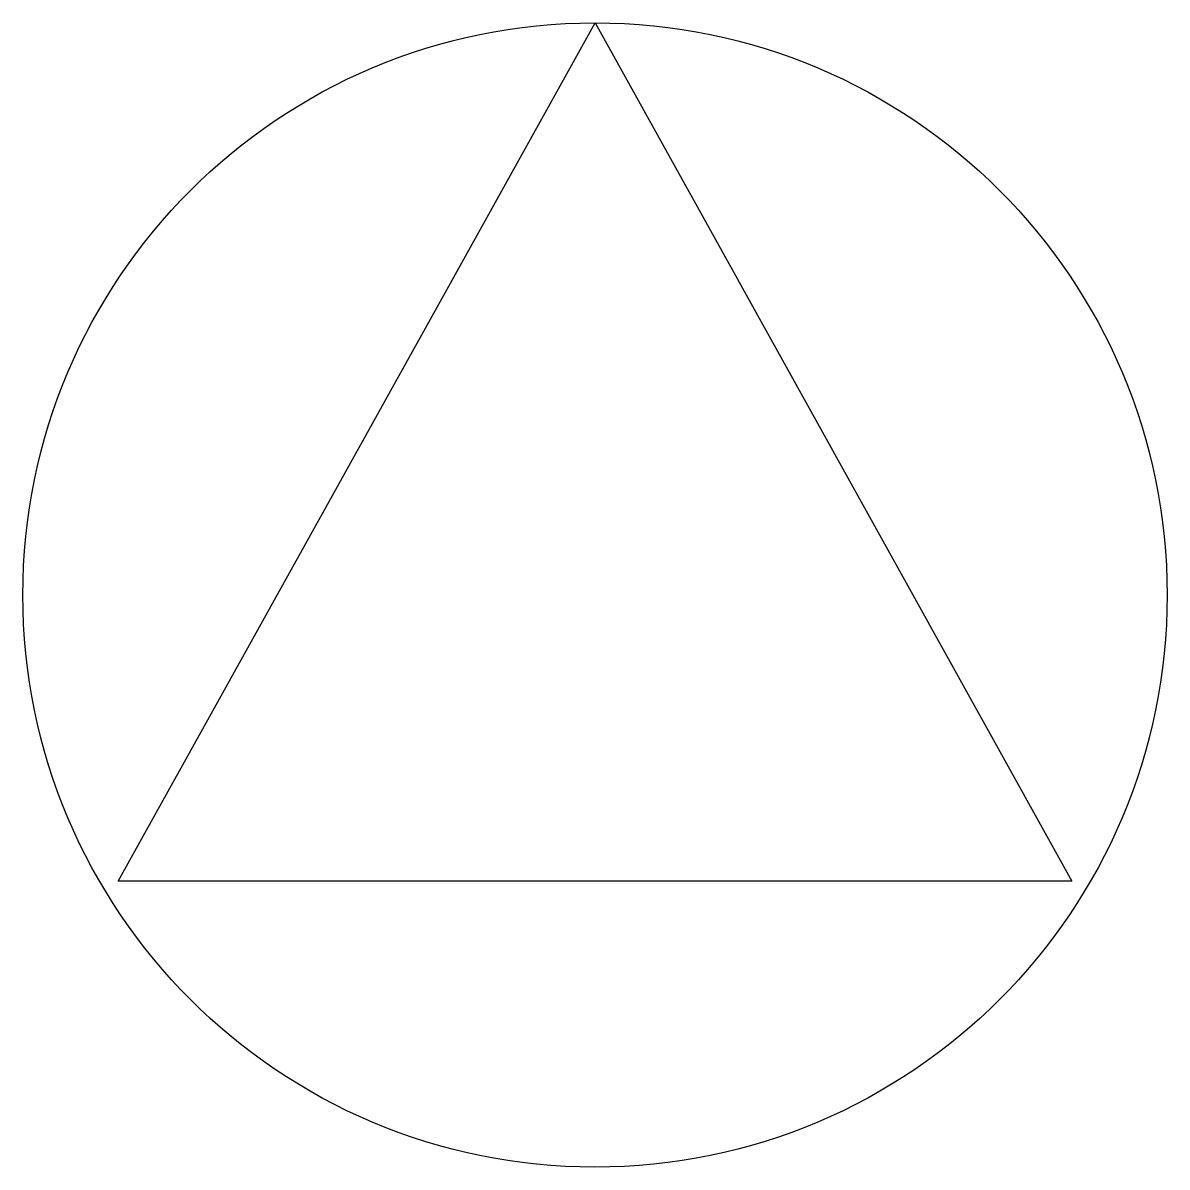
# Model space of a CAD drawing. Extents: x -0.371 to 0.371, y -0.371 to 0.371.
import ezdxf

# ---------------------------------------------------------------- set-up
doc = ezdxf.new("R2010")
doc.units = 0
doc.header["$LTSCALE"] = 0.2

msp = doc.modelspace()

# ---------------------------------------------------------------- linework, layer by layer
for p, q in [((-0.309375, -0.185625), (0, 0.37125)), ((0, 0.37125), (0.309375, -0.185625)), ((0.309375, -0.185625), (-0.309375, -0.185625))]:
    msp.add_line(p, q)
msp.add_circle((0, 0), 0.37125)

doc.saveas('drawing.dxf')
